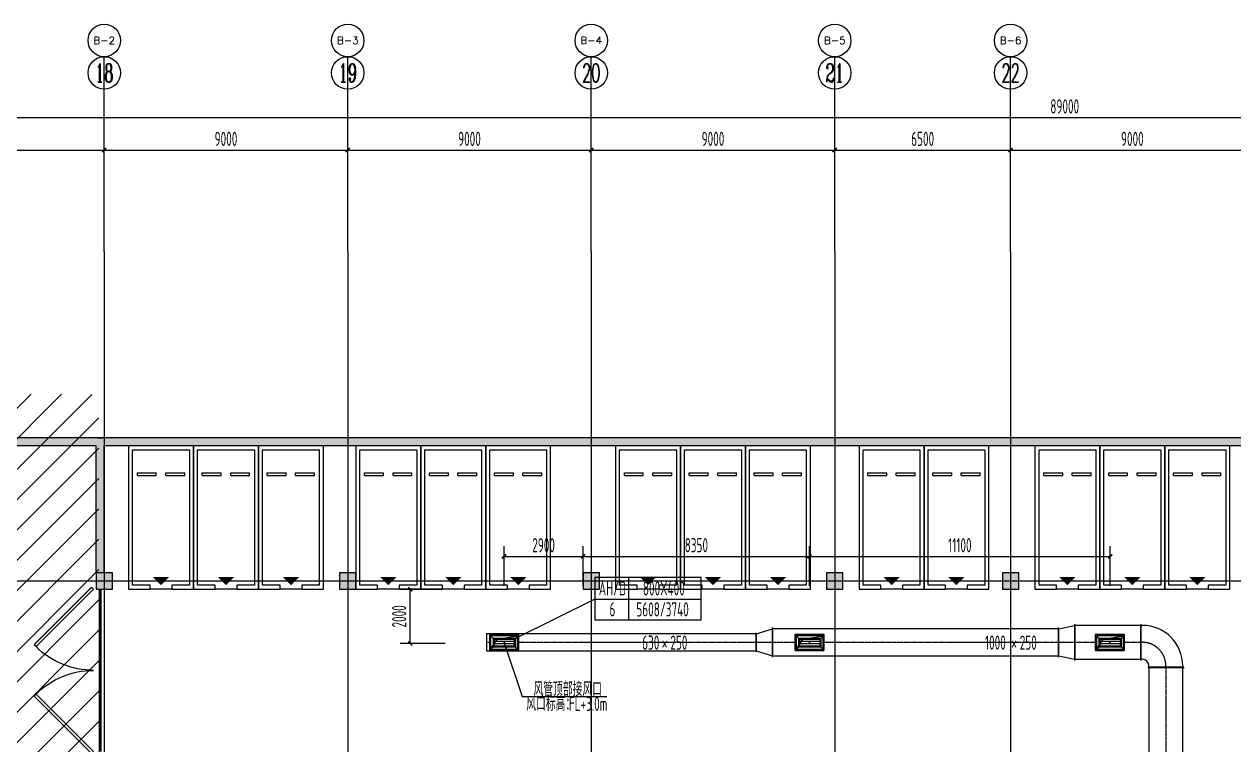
# Model space of a CAD drawing. Extents: x -20827274 to 1300756471, y -549375 to 3431892.
# Drawn here: x 23283 to 67991, y -173860 to -147229 of the extents above; entities that cross this region are included whole.
import ezdxf
from ezdxf.enums import TextEntityAlignment as Align

# ---------------------------------------------------------------- set-up
doc = ezdxf.new("R2010")
doc.units = 0
doc.header["$LTSCALE"] = 10
for name, pattern in [('CENTER2', [1.125, 0.75, -0.125, 0.125, -0.125]), ('DASH', [0.35, 0.25, -0.1]), ('暖附图底图$0$DASH', [0.35, 0.25, -0.1]), ('暖附图底图$0$DOTE', [2.42, 2, -0.2, 0.02, -0.2])]:
    doc.linetypes.add(name, pattern=pattern)
for name, color, linetype in [('1-zs', 3, 'Continuous'), ('1-标注暖通', 4, 'Continuous'), ('AXIS_TEXT', 7, 'Continuous'), ('DUCT-排烟中心线', 5, 'CENTER2'), ('DUCT-排烟标注', 3, 'Continuous'), ('DUCT-排烟法兰', 4, 'Continuous'), ('DUCT-排烟管', 2, 'Continuous'), ('DUCT-排烟管立管', 2, 'Continuous'), ('DUCT-排烟管端线', 4, 'Continuous'), ('DUCT-排风风口', 7, 'Continuous'), ('H-TH_DIM', 3, 'Continuous'), ('Hvac-Hide', 8, 'DASH'), ('PUB_HATCH', 8, 'Continuous'), ('暖附图底图$0$00-停车位', 8, 'Continuous'), ('暖附图底图$0$1-标注暖通', 8, 'Continuous'), ('暖附图底图$0$A-COLUMN', 8, 'Continuous'), ('暖附图底图$0$A-WALL', 8, 'Continuous'), ('暖附图底图$0$AXIS', 8, 'Continuous'), ('暖附图底图$0$AXIS_TEXT', 8, 'Continuous'), ('暖附图底图$0$DOOR_FIRE', 8, 'Continuous'), ('暖附图底图$0$DOTE', 8, 'Continuous'), ('暖附图底图$0$PUB_HATCH', 8, 'Continuous'), ('暖附图底图$0$WINDOW_RF', 8, 'Continuous')]:
    doc.layers.add(name, color=color, linetype=linetype)
doc.layers.add('F-非人防区', color=105, linetype='Continuous', lineweight=15)
doc.styles.add('8B2_02', font='tssdeng.shx', dxfattribs={"width": 0.6, "bigfont": 'TSSDCHN.shx'})
doc.styles.add('8B2_02_T3', font='tssdeng.shx', dxfattribs={"width": 0.6, "bigfont": 'TSSDCHN.shx'})
doc.styles.add('COMPLEX', font='COMPLEX.shx', dxfattribs={"width": 0.65})
doc.styles.add('暖附图底图$0$8B2_02_T3', font='tssdeng.shx', dxfattribs={"width": 0.6, "bigfont": 'TSSDCHN.shx'})
doc.styles.add('暖附图底图$0$_TCH_AXIS', font='COMPLEX', dxfattribs={"bigfont": 'GBCBIG'})
doc.styles.add('暖附图底图$0$COMPLEX', font='COMPLEX.shx', dxfattribs={"width": 0.65})
doc.dimstyles.new('_TCH_ARCH&&150', dxfattribs={"dimtxt": 525, "dimasz": 150, "dimexe": 375, "dimexo": 450, "dimgap": 150, "dimtad": 1, "dimdec": 0, "dimrnd": 50, "dimzin": 0, "dimdsep": 46, "dimtxsty": '8B2_02_T3', "dimblk": 'ARCHTICK', "dimcen": 0.09, "dimclrt": 7, "dimazin": 2, "dimtfac": 1, "dimtdec": 0, "dimtix": 1, "dimtmove": 2, "dimatfit": 3, "dimfxl": 0, "dimtolj": 1, "dimtzin": 0, "dimarcsym": 0})
doc.dimstyles.new('暖附图底图$0$_TCH_ARCH&&150', dxfattribs={"dimtxt": 525, "dimasz": 150, "dimexe": 375, "dimexo": 450, "dimgap": 150, "dimtad": 1, "dimdec": 0, "dimrnd": 50, "dimzin": 0, "dimdsep": 46, "dimtxsty": '暖附图底图$0$8B2_02_T3', "dimblk": '暖附图底图$0$_ArchTick', "dimcen": 0.09, "dimclrt": 7, "dimazin": 2, "dimtfac": 1, "dimtdec": 0, "dimtix": 1, "dimtmove": 2, "dimatfit": 3, "dimfxl": 0, "dimtolj": 1, "dimtzin": 0, "dimarcsym": 0})

# ---------------------------------------------------------------- blocks, each defined once
blk = doc.blocks.new('$风口$00000108')
for p, q in [((-250, 135), (-190, 75)), ((-250, -135), (-250, 135)), ((200, 25), (-190, 25)), ((250, 135), (200, 75)), ((250, 135), (250, -135)), ((-250, -135), (-190, -75)), ((250, -135), (-250, -135)), ((200, -25), (-190, -25)), ((200, -75), (250, -135))]:
    blk.add_line(p, q)
at = {"linetype": 'Continuous'}
blk.add_line((250, 135), (-250, 135), dxfattribs=at)
at = {"lineweight": 40}
for p, q in [((-190, 75), (200, 75)), ((-190, -75), (-190, 75)), ((200, 75), (200, -75)), ((-190, -75), (200, -75))]:
    blk.add_line(p, q, dxfattribs=at)
blk = doc.blocks.new('暖附图底图$0$车位2400x5300')
at = {"layer": '暖附图底图$0$00-停车位', "color": 251}
for p, q in [((-875, -1000), (-175, -1000)), ((-875, -1100), (-875, -1000)), ((-875, -1100), (-175, -1100)), ((-175, -1100), (-175, -1000)), ((175, -1000), (875, -1000)), ((175, -1100), (175, -1000)), ((175, -1100), (875, -1100)), ((875, -1100), (875, -1000)), ((400, -5300), (-400, -5300))]:
    blk.add_line(p, q, dxfattribs=at)
blk.add_lwpolyline([(400, -5150), (400, -5300), (1200, -5300), (1200, 0), (-1200, 0), (-1200, -5300), (-400, -5300), (-400, -5150), (-1050, -5150), (-1050, -150), (1050, -150), (1050, -5150), (400, -5150)], dxfattribs=at)
blk.add_lwpolyline([(0, -5150, 0, 600, 0), (0, -4850, 600, 600, 0)], format="xyseb", dxfattribs=at)
blk = doc.blocks.new('暖附图底图$0$_AXISO')
blk.add_circle((0, 0), 0.5)
at = {"layer": '暖附图底图$0$AXIS_TEXT', "style": '暖附图底图$0$COMPLEX', "width": 1.041667}
blk.add_attdef('A', text='', height=0.56, dxfattribs=at).set_placement((-0.25, -0.28), (0.25, -0.28), align=Align.FIT)
blk = doc.blocks.new('_FZH')
blk.add_lwpolyline([(-0.5, -0.5), (0.5, -0.5), (0.5, 0.5), (-0.5, 0.5)], close=True)
at = {"layer": 'PUB_HATCH'}
blk.add_solid([(-0.5, -0.5), (0.5, -0.5), (-0.5, 0.5), (0.5, 0.5)], dxfattribs=at)
blk = doc.blocks.new('暖附图底图$0$$DorLib2D$00000091')
for p, q in [((-0.5, 0.0417), (-0.1464, 0.3952)), ((-0.1464, 0.3952), (-0.1582, 0.407)), ((0.1464, 0.3952), (0.1582, 0.407)), ((0.5, 0.0417), (0.1464, 0.3952)), ((-0.5, 0.0417), (-0.5118, 0.0535)), ((0.5, 0.0417), (0.5118, 0.0535))]:
    blk.add_line(p, q)
at = {"const_width": 0.00833}
for points in [[(-0.5118, 0.0535), (-0.1582, 0.407)], [(0.5118, 0.0535), (0.1582, 0.407)]]:
    blk.add_lwpolyline(points, dxfattribs=at)
for centre, start, end in [((-0.5, 0.0417), 0, 45), ((0.5, 0.0417), 135, 180)]:
    blk.add_arc(centre, 0.5, start, end)
blk = doc.blocks.new('暖附图底图$0$$DorLib2D$00000213')
at = {"color": 0, "linetype": '暖附图底图$0$DASH', "const_width": 0.02}
blk.add_lwpolyline([(0.5, 0), (-0.5, 0)], dxfattribs=at)
blk = doc.blocks.new('_AXISO')
blk.add_circle((0, 0), 0.5)
at = {"layer": 'AXIS_TEXT', "style": 'COMPLEX', "width": 1.041667}
blk.add_attdef('A', text='', height=0.56, dxfattribs=at).set_placement((-0.25, -0.28), (0.25, -0.28), align=Align.FIT)
blk = doc.blocks.new('暖附图底图$0$_ArchTick')
at = {"color": 0, "linetype": 'ByBlock', "const_width": 0.4}
blk.add_lwpolyline([(-0.5, -0.5), (0.5, 0.5)], dxfattribs=at)
blk = doc.blocks.new('*D3236')
at = {"layer": 'Defpoints', "color": 0, "transparency": 16777216}
for p in [(106241, -150679), (17241, -155629), (106241, -155629)]:
    blk.add_point(p, dxfattribs=at)
at = {"layer": '暖附图底图$0$AXIS', "color": 0, "lineweight": -2, "transparency": 16777216}
for p, q in [((17241, -155179), (17241, -150304)), ((106241, -155179), (106241, -150304)), ((17241, -150679), (106241, -150679))]:
    blk.add_line(p, q, dxfattribs=at)
at = {"layer": '暖附图底图$0$AXIS', "color": 0, "lineweight": -2, "transparency": 16777216, "xscale": 150, "yscale": 150, "zscale": 150, "rotation": 180}
blk.add_blockref('暖附图底图$0$_ArchTick', (17241, -150679), dxfattribs=at)
at = {"layer": '暖附图底图$0$AXIS', "color": 0, "lineweight": -2, "transparency": 16777216, "xscale": 150, "yscale": 150, "zscale": 150}
blk.add_blockref('暖附图底图$0$_ArchTick', (106241, -150679), dxfattribs=at)
at = {"layer": '暖附图底图$0$AXIS', "color": 7, "transparency": 16777216, "insert": (61741, -150267), "char_height": 525, "attachment_point": 5, "style": '暖附图底图$0$8B2_02_T3'}
blk.add_mtext('\\A1;89000', dxfattribs=at)
blk = doc.blocks.new('*D3237')
at = {"layer": 'Defpoints', "color": 0, "transparency": 16777216}
for p in [(26241, -151879), (17241, -155629), (26241, -155629)]:
    blk.add_point(p, dxfattribs=at)
at = {"layer": '暖附图底图$0$AXIS', "color": 0, "lineweight": -2, "transparency": 16777216}
for p, q in [((17241, -155179), (17241, -151504)), ((26241, -155179), (26241, -151504)), ((17241, -151879), (26241, -151879))]:
    blk.add_line(p, q, dxfattribs=at)
at = {"layer": '暖附图底图$0$AXIS', "color": 0, "lineweight": -2, "transparency": 16777216, "xscale": 150, "yscale": 150, "zscale": 150, "rotation": 180}
blk.add_blockref('暖附图底图$0$_ArchTick', (17241, -151879), dxfattribs=at)
at = {"layer": '暖附图底图$0$AXIS', "color": 0, "lineweight": -2, "transparency": 16777216, "xscale": 150, "yscale": 150, "zscale": 150}
blk.add_blockref('暖附图底图$0$_ArchTick', (26241, -151879), dxfattribs=at)
at = {"layer": '暖附图底图$0$AXIS', "color": 7, "transparency": 16777216, "insert": (21741, -151467), "char_height": 525, "attachment_point": 5, "style": '暖附图底图$0$8B2_02_T3'}
blk.add_mtext('\\A1;9000', dxfattribs=at)
blk = doc.blocks.new('*D3238')
at = {"layer": 'Defpoints', "color": 0, "transparency": 16777216}
for p in [(35241, -151879), (26241, -155629), (35241, -155629)]:
    blk.add_point(p, dxfattribs=at)
at = {"layer": '暖附图底图$0$AXIS', "color": 0, "lineweight": -2, "transparency": 16777216}
for p, q in [((26241, -155179), (26241, -151504)), ((35241, -155179), (35241, -151504)), ((26241, -151879), (35241, -151879))]:
    blk.add_line(p, q, dxfattribs=at)
at = {"layer": '暖附图底图$0$AXIS', "color": 0, "lineweight": -2, "transparency": 16777216, "xscale": 150, "yscale": 150, "zscale": 150, "rotation": 180}
blk.add_blockref('暖附图底图$0$_ArchTick', (26241, -151879), dxfattribs=at)
at = {"layer": '暖附图底图$0$AXIS', "color": 0, "lineweight": -2, "transparency": 16777216, "xscale": 150, "yscale": 150, "zscale": 150}
blk.add_blockref('暖附图底图$0$_ArchTick', (35241, -151879), dxfattribs=at)
at = {"layer": '暖附图底图$0$AXIS', "color": 7, "transparency": 16777216, "insert": (30741, -151467), "char_height": 525, "attachment_point": 5, "style": '暖附图底图$0$8B2_02_T3'}
blk.add_mtext('\\A1;9000', dxfattribs=at)
blk = doc.blocks.new('*D3239')
at = {"layer": 'Defpoints', "color": 0, "transparency": 16777216}
for p in [(44241, -151879), (35241, -155629), (44241, -155629)]:
    blk.add_point(p, dxfattribs=at)
at = {"layer": '暖附图底图$0$AXIS', "color": 0, "lineweight": -2, "transparency": 16777216}
for p, q in [((35241, -155179), (35241, -151504)), ((44241, -155179), (44241, -151504)), ((35241, -151879), (44241, -151879))]:
    blk.add_line(p, q, dxfattribs=at)
at = {"layer": '暖附图底图$0$AXIS', "color": 0, "lineweight": -2, "transparency": 16777216, "xscale": 150, "yscale": 150, "zscale": 150, "rotation": 180}
blk.add_blockref('暖附图底图$0$_ArchTick', (35241, -151879), dxfattribs=at)
at = {"layer": '暖附图底图$0$AXIS', "color": 0, "lineweight": -2, "transparency": 16777216, "xscale": 150, "yscale": 150, "zscale": 150}
blk.add_blockref('暖附图底图$0$_ArchTick', (44241, -151879), dxfattribs=at)
at = {"layer": '暖附图底图$0$AXIS', "color": 7, "transparency": 16777216, "insert": (39741, -151467), "char_height": 525, "attachment_point": 5, "style": '暖附图底图$0$8B2_02_T3'}
blk.add_mtext('\\A1;9000', dxfattribs=at)
blk = doc.blocks.new('*D3240')
at = {"layer": 'Defpoints', "color": 0, "transparency": 16777216}
for p in [(53241, -151879), (44241, -155629), (53241, -155629)]:
    blk.add_point(p, dxfattribs=at)
at = {"layer": '暖附图底图$0$AXIS', "color": 0, "lineweight": -2, "transparency": 16777216}
for p, q in [((44241, -155179), (44241, -151504)), ((53241, -155179), (53241, -151504)), ((44241, -151879), (53241, -151879))]:
    blk.add_line(p, q, dxfattribs=at)
at = {"layer": '暖附图底图$0$AXIS', "color": 0, "lineweight": -2, "transparency": 16777216, "xscale": 150, "yscale": 150, "zscale": 150, "rotation": 180}
blk.add_blockref('暖附图底图$0$_ArchTick', (44241, -151879), dxfattribs=at)
at = {"layer": '暖附图底图$0$AXIS', "color": 0, "lineweight": -2, "transparency": 16777216, "xscale": 150, "yscale": 150, "zscale": 150}
blk.add_blockref('暖附图底图$0$_ArchTick', (53241, -151879), dxfattribs=at)
at = {"layer": '暖附图底图$0$AXIS', "color": 7, "transparency": 16777216, "insert": (48741, -151467), "char_height": 525, "attachment_point": 5, "style": '暖附图底图$0$8B2_02_T3'}
blk.add_mtext('\\A1;9000', dxfattribs=at)
blk = doc.blocks.new('*D3241')
at = {"layer": 'Defpoints', "color": 0, "transparency": 16777216}
for p in [(59741, -151879), (53241, -155629), (59741, -155629)]:
    blk.add_point(p, dxfattribs=at)
at = {"layer": '暖附图底图$0$AXIS', "color": 0, "lineweight": -2, "transparency": 16777216}
for p, q in [((53241, -155179), (53241, -151504)), ((59741, -155179), (59741, -151504)), ((53241, -151879), (59741, -151879))]:
    blk.add_line(p, q, dxfattribs=at)
at = {"layer": '暖附图底图$0$AXIS', "color": 0, "lineweight": -2, "transparency": 16777216, "xscale": 150, "yscale": 150, "zscale": 150, "rotation": 180}
blk.add_blockref('暖附图底图$0$_ArchTick', (53241, -151879), dxfattribs=at)
at = {"layer": '暖附图底图$0$AXIS', "color": 0, "lineweight": -2, "transparency": 16777216, "xscale": 150, "yscale": 150, "zscale": 150}
blk.add_blockref('暖附图底图$0$_ArchTick', (59741, -151879), dxfattribs=at)
at = {"layer": '暖附图底图$0$AXIS', "color": 7, "transparency": 16777216, "insert": (56491, -151467), "char_height": 525, "attachment_point": 5, "style": '暖附图底图$0$8B2_02_T3'}
blk.add_mtext('\\A1;6500', dxfattribs=at)
blk = doc.blocks.new('*D3242')
at = {"layer": 'Defpoints', "color": 0, "transparency": 16777216}
for p in [(68741, -151879), (59741, -155629), (68741, -155629)]:
    blk.add_point(p, dxfattribs=at)
at = {"layer": '暖附图底图$0$AXIS', "color": 0, "lineweight": -2, "transparency": 16777216}
for p, q in [((59741, -155179), (59741, -151504)), ((68741, -155179), (68741, -151504)), ((59741, -151879), (68741, -151879))]:
    blk.add_line(p, q, dxfattribs=at)
at = {"layer": '暖附图底图$0$AXIS', "color": 0, "lineweight": -2, "transparency": 16777216, "xscale": 150, "yscale": 150, "zscale": 150, "rotation": 180}
blk.add_blockref('暖附图底图$0$_ArchTick', (59741, -151879), dxfattribs=at)
at = {"layer": '暖附图底图$0$AXIS', "color": 0, "lineweight": -2, "transparency": 16777216, "xscale": 150, "yscale": 150, "zscale": 150}
blk.add_blockref('暖附图底图$0$_ArchTick', (68741, -151879), dxfattribs=at)
at = {"layer": '暖附图底图$0$AXIS', "color": 7, "transparency": 16777216, "insert": (64241, -151467), "char_height": 525, "attachment_point": 5, "style": '暖附图底图$0$8B2_02_T3'}
blk.add_mtext('\\A1;9000', dxfattribs=at)
blk = doc.blocks.new('*D3267')
at = {"layer": 'Defpoints', "color": 0, "transparency": 16777216}
for p in [(106241, -150679), (-95159, -155629), (106241, -155629)]:
    blk.add_point(p, dxfattribs=at)
at = {"layer": '暖附图底图$0$AXIS', "color": 0, "lineweight": -2, "transparency": 16777216}
for p, q in [((-95159, -155179), (-95159, -150304)), ((106241, -155179), (106241, -150304)), ((-95159, -150679), (106241, -150679))]:
    blk.add_line(p, q, dxfattribs=at)
at = {"layer": '暖附图底图$0$AXIS', "color": 0, "lineweight": -2, "transparency": 16777216, "xscale": 150, "yscale": 150, "zscale": 150, "rotation": 180}
blk.add_blockref('暖附图底图$0$_ArchTick', (-95159, -150679), dxfattribs=at)
at = {"layer": '暖附图底图$0$AXIS', "color": 0, "lineweight": -2, "transparency": 16777216, "xscale": 150, "yscale": 150, "zscale": 150}
blk.add_blockref('暖附图底图$0$_ArchTick', (106241, -150679), dxfattribs=at)
at = {"layer": '暖附图底图$0$AXIS', "color": 7, "transparency": 16777216, "insert": (5541, -150267), "char_height": 525, "attachment_point": 5, "style": '暖附图底图$0$8B2_02_T3'}
blk.add_mtext('\\A1;201400', dxfattribs=at)
blk = doc.blocks.new('*D3284')
at = {"layer": 'Defpoints', "color": 0, "transparency": 16777216}
for p in [(26241, -151879), (17241, -155629), (26241, -155629)]:
    blk.add_point(p, dxfattribs=at)
at = {"layer": '暖附图底图$0$AXIS', "color": 0, "lineweight": -2, "transparency": 16777216}
for p, q in [((17241, -155179), (17241, -151504)), ((26241, -155179), (26241, -151504)), ((17241, -151879), (26241, -151879))]:
    blk.add_line(p, q, dxfattribs=at)
at = {"layer": '暖附图底图$0$AXIS', "color": 0, "lineweight": -2, "transparency": 16777216, "xscale": 150, "yscale": 150, "zscale": 150, "rotation": 180}
blk.add_blockref('暖附图底图$0$_ArchTick', (17241, -151879), dxfattribs=at)
at = {"layer": '暖附图底图$0$AXIS', "color": 0, "lineweight": -2, "transparency": 16777216, "xscale": 150, "yscale": 150, "zscale": 150}
blk.add_blockref('暖附图底图$0$_ArchTick', (26241, -151879), dxfattribs=at)
at = {"layer": '暖附图底图$0$AXIS', "color": 7, "transparency": 16777216, "insert": (21741, -151467), "char_height": 525, "attachment_point": 5, "style": '暖附图底图$0$8B2_02_T3'}
blk.add_mtext('\\A1;9000', dxfattribs=at)
blk = doc.blocks.new('*D3285')
at = {"layer": 'Defpoints', "color": 0, "transparency": 16777216}
for p in [(35241, -151879), (26241, -155629), (35241, -155629)]:
    blk.add_point(p, dxfattribs=at)
at = {"layer": '暖附图底图$0$AXIS', "color": 0, "lineweight": -2, "transparency": 16777216}
for p, q in [((26241, -155179), (26241, -151504)), ((35241, -155179), (35241, -151504)), ((26241, -151879), (35241, -151879))]:
    blk.add_line(p, q, dxfattribs=at)
at = {"layer": '暖附图底图$0$AXIS', "color": 0, "lineweight": -2, "transparency": 16777216, "xscale": 150, "yscale": 150, "zscale": 150, "rotation": 180}
blk.add_blockref('暖附图底图$0$_ArchTick', (26241, -151879), dxfattribs=at)
at = {"layer": '暖附图底图$0$AXIS', "color": 0, "lineweight": -2, "transparency": 16777216, "xscale": 150, "yscale": 150, "zscale": 150}
blk.add_blockref('暖附图底图$0$_ArchTick', (35241, -151879), dxfattribs=at)
at = {"layer": '暖附图底图$0$AXIS', "color": 7, "transparency": 16777216, "insert": (30741, -151467), "char_height": 525, "attachment_point": 5, "style": '暖附图底图$0$8B2_02_T3'}
blk.add_mtext('\\A1;9000', dxfattribs=at)
blk = doc.blocks.new('*D3286')
at = {"layer": 'Defpoints', "color": 0, "transparency": 16777216}
for p in [(44241, -151879), (35241, -155629), (44241, -155629)]:
    blk.add_point(p, dxfattribs=at)
at = {"layer": '暖附图底图$0$AXIS', "color": 0, "lineweight": -2, "transparency": 16777216}
for p, q in [((35241, -155179), (35241, -151504)), ((44241, -155179), (44241, -151504)), ((35241, -151879), (44241, -151879))]:
    blk.add_line(p, q, dxfattribs=at)
at = {"layer": '暖附图底图$0$AXIS', "color": 0, "lineweight": -2, "transparency": 16777216, "xscale": 150, "yscale": 150, "zscale": 150, "rotation": 180}
blk.add_blockref('暖附图底图$0$_ArchTick', (35241, -151879), dxfattribs=at)
at = {"layer": '暖附图底图$0$AXIS', "color": 0, "lineweight": -2, "transparency": 16777216, "xscale": 150, "yscale": 150, "zscale": 150}
blk.add_blockref('暖附图底图$0$_ArchTick', (44241, -151879), dxfattribs=at)
at = {"layer": '暖附图底图$0$AXIS', "color": 7, "transparency": 16777216, "insert": (39741, -151467), "char_height": 525, "attachment_point": 5, "style": '暖附图底图$0$8B2_02_T3'}
blk.add_mtext('\\A1;9000', dxfattribs=at)
blk = doc.blocks.new('*D3287')
at = {"layer": 'Defpoints', "color": 0, "transparency": 16777216}
for p in [(53241, -151879), (44241, -155629), (53241, -155629)]:
    blk.add_point(p, dxfattribs=at)
at = {"layer": '暖附图底图$0$AXIS', "color": 0, "lineweight": -2, "transparency": 16777216}
for p, q in [((44241, -155179), (44241, -151504)), ((53241, -155179), (53241, -151504)), ((44241, -151879), (53241, -151879))]:
    blk.add_line(p, q, dxfattribs=at)
at = {"layer": '暖附图底图$0$AXIS', "color": 0, "lineweight": -2, "transparency": 16777216, "xscale": 150, "yscale": 150, "zscale": 150, "rotation": 180}
blk.add_blockref('暖附图底图$0$_ArchTick', (44241, -151879), dxfattribs=at)
at = {"layer": '暖附图底图$0$AXIS', "color": 0, "lineweight": -2, "transparency": 16777216, "xscale": 150, "yscale": 150, "zscale": 150}
blk.add_blockref('暖附图底图$0$_ArchTick', (53241, -151879), dxfattribs=at)
at = {"layer": '暖附图底图$0$AXIS', "color": 7, "transparency": 16777216, "insert": (48741, -151467), "char_height": 525, "attachment_point": 5, "style": '暖附图底图$0$8B2_02_T3'}
blk.add_mtext('\\A1;9000', dxfattribs=at)
blk = doc.blocks.new('*D3288')
at = {"layer": 'Defpoints', "color": 0, "transparency": 16777216}
for p in [(59741, -151879), (53241, -155629), (59741, -155629)]:
    blk.add_point(p, dxfattribs=at)
at = {"layer": '暖附图底图$0$AXIS', "color": 0, "lineweight": -2, "transparency": 16777216}
for p, q in [((53241, -155179), (53241, -151504)), ((59741, -155179), (59741, -151504)), ((53241, -151879), (59741, -151879))]:
    blk.add_line(p, q, dxfattribs=at)
at = {"layer": '暖附图底图$0$AXIS', "color": 0, "lineweight": -2, "transparency": 16777216, "xscale": 150, "yscale": 150, "zscale": 150, "rotation": 180}
blk.add_blockref('暖附图底图$0$_ArchTick', (53241, -151879), dxfattribs=at)
at = {"layer": '暖附图底图$0$AXIS', "color": 0, "lineweight": -2, "transparency": 16777216, "xscale": 150, "yscale": 150, "zscale": 150}
blk.add_blockref('暖附图底图$0$_ArchTick', (59741, -151879), dxfattribs=at)
at = {"layer": '暖附图底图$0$AXIS', "color": 7, "transparency": 16777216, "insert": (56491, -151467), "char_height": 525, "attachment_point": 5, "style": '暖附图底图$0$8B2_02_T3'}
blk.add_mtext('\\A1;6500', dxfattribs=at)
blk = doc.blocks.new('*D3289')
at = {"layer": 'Defpoints', "color": 0, "transparency": 16777216}
for p in [(68741, -151879), (59741, -155629), (68741, -155629)]:
    blk.add_point(p, dxfattribs=at)
at = {"layer": '暖附图底图$0$AXIS', "color": 0, "lineweight": -2, "transparency": 16777216}
for p, q in [((59741, -155179), (59741, -151504)), ((68741, -155179), (68741, -151504)), ((59741, -151879), (68741, -151879))]:
    blk.add_line(p, q, dxfattribs=at)
at = {"layer": '暖附图底图$0$AXIS', "color": 0, "lineweight": -2, "transparency": 16777216, "xscale": 150, "yscale": 150, "zscale": 150, "rotation": 180}
blk.add_blockref('暖附图底图$0$_ArchTick', (59741, -151879), dxfattribs=at)
at = {"layer": '暖附图底图$0$AXIS', "color": 0, "lineweight": -2, "transparency": 16777216, "xscale": 150, "yscale": 150, "zscale": 150}
blk.add_blockref('暖附图底图$0$_ArchTick', (68741, -151879), dxfattribs=at)
at = {"layer": '暖附图底图$0$AXIS', "color": 7, "transparency": 16777216, "insert": (64241, -151467), "char_height": 525, "attachment_point": 5, "style": '暖附图底图$0$8B2_02_T3'}
blk.add_mtext('\\A1;9000', dxfattribs=at)
blk = doc.blocks.new('_ArchTick')
at = {"color": 0, "linetype": 'ByBlock', "const_width": 0.4}
blk.add_lwpolyline([(-0.5, -0.5), (0.5, 0.5)], dxfattribs=at)
blk = doc.blocks.new('*D1136')
at = {"layer": 'Defpoints', "color": 0, "transparency": 16777216}
for p in [(37555, -168110), (39293, -168110), (39293, -170117)]:
    blk.add_point(p, dxfattribs=at)
at = {"layer": 'H-TH_DIM', "color": 0, "lineweight": -2, "transparency": 16777216}
for p, q in [((38843, -168110), (37180, -168110)), ((37555, -170117), (37555, -168110)), ((38843, -170117), (37180, -170117))]:
    blk.add_line(p, q, dxfattribs=at)
at = {"layer": 'H-TH_DIM', "color": 0, "lineweight": -2, "transparency": 16777216, "xscale": 150, "yscale": 150, "zscale": 150}
for p, rotation in [((37555, -168110), 90), ((37555, -170117), 270)]:
    blk.add_blockref('_ArchTick', p, dxfattribs=dict(at, rotation=rotation))
at = {"layer": 'H-TH_DIM', "color": 7, "transparency": 16777216, "insert": (37142, -169114), "char_height": 525, "attachment_point": 5, "rotation": 90, "style": '8B2_02_T3'}
blk.add_mtext('\\A1;2000', dxfattribs=at)
blk = doc.blocks.new('*D1137')
at = {"layer": 'Defpoints', "color": 0, "transparency": 16777216}
for p in [(43941, -166897), (41020, -168441), (43941, -168441)]:
    blk.add_point(p, dxfattribs=at)
at = {"layer": 'H-TH_DIM', "color": 0, "lineweight": -2, "transparency": 16777216}
for p, q in [((41020, -167991), (41020, -166522)), ((43941, -167991), (43941, -166522)), ((41020, -166897), (43941, -166897))]:
    blk.add_line(p, q, dxfattribs=at)
at = {"layer": 'H-TH_DIM', "color": 0, "lineweight": -2, "transparency": 16777216, "xscale": 150, "yscale": 150, "zscale": 150, "rotation": 180}
blk.add_blockref('_ArchTick', (41020, -166897), dxfattribs=at)
at = {"layer": 'H-TH_DIM', "color": 0, "lineweight": -2, "transparency": 16777216, "xscale": 150, "yscale": 150, "zscale": 150}
blk.add_blockref('_ArchTick', (43941, -166897), dxfattribs=at)
at = {"layer": 'H-TH_DIM', "color": 7, "transparency": 16777216, "insert": (42481, -166484), "char_height": 525, "attachment_point": 5, "style": '8B2_02_T3'}
blk.add_mtext('\\A1;2900', dxfattribs=at)
blk = doc.blocks.new('*D1138')
at = {"layer": 'Defpoints', "color": 0, "transparency": 16777216}
for p in [(52312, -166897), (43941, -168441), (52312, -168441)]:
    blk.add_point(p, dxfattribs=at)
at = {"layer": 'H-TH_DIM', "color": 0, "lineweight": -2, "transparency": 16777216}
for p, q in [((43941, -167991), (43941, -166522)), ((52312, -167991), (52312, -166522)), ((43941, -166897), (52312, -166897))]:
    blk.add_line(p, q, dxfattribs=at)
at = {"layer": 'H-TH_DIM', "color": 0, "lineweight": -2, "transparency": 16777216, "xscale": 150, "yscale": 150, "zscale": 150, "rotation": 180}
blk.add_blockref('_ArchTick', (43941, -166897), dxfattribs=at)
at = {"layer": 'H-TH_DIM', "color": 0, "lineweight": -2, "transparency": 16777216, "xscale": 150, "yscale": 150, "zscale": 150}
blk.add_blockref('_ArchTick', (52312, -166897), dxfattribs=at)
at = {"layer": 'H-TH_DIM', "color": 7, "transparency": 16777216, "insert": (48126, -166484), "char_height": 525, "attachment_point": 5, "style": '8B2_02_T3'}
blk.add_mtext('\\A1;8350', dxfattribs=at)
blk = doc.blocks.new('*D1139')
at = {"layer": 'Defpoints', "color": 0, "transparency": 16777216}
for p in [(63422, -166897), (52312, -168441), (63422, -168441)]:
    blk.add_point(p, dxfattribs=at)
at = {"layer": 'H-TH_DIM', "color": 0, "lineweight": -2, "transparency": 16777216}
for p, q in [((52312, -167991), (52312, -166522)), ((63422, -167991), (63422, -166522)), ((52312, -166897), (63422, -166897))]:
    blk.add_line(p, q, dxfattribs=at)
at = {"layer": 'H-TH_DIM', "color": 0, "lineweight": -2, "transparency": 16777216, "xscale": 150, "yscale": 150, "zscale": 150, "rotation": 180}
blk.add_blockref('_ArchTick', (52312, -166897), dxfattribs=at)
at = {"layer": 'H-TH_DIM', "color": 0, "lineweight": -2, "transparency": 16777216, "xscale": 150, "yscale": 150, "zscale": 150}
blk.add_blockref('_ArchTick', (63422, -166897), dxfattribs=at)
at = {"layer": 'H-TH_DIM', "color": 7, "transparency": 16777216, "insert": (57867, -166484), "char_height": 525, "attachment_point": 5, "style": '8B2_02_T3'}
blk.add_mtext('\\A1;11100', dxfattribs=at)
blk = doc.blocks.new('暖附图底图$0$AFSFCS')
at = {"layer": '暖附图底图$0$PUB_HATCH'}
for points in [[(26091.4, -162710.4), (26091.4, -162510.4), (-31608.6, -162510.4), (-31608.6, -162810.4), (25941.4, -162810.4)], [(25941.4, -167510.4), (26241.4, -167510.4), (26241.4, -162810.4), (26091.4, -162710.4), (25941.4, -162810.4)], [(102266.4, -162810.4), (102266.4, -162510.4), (26091.4, -162510.4), (26091.4, -162710.4), (26241.4, -162810.4)]]:
    blk.add_hatch(color=256, dxfattribs=at).paths.add_polyline_path(points)
at = {"layer": '暖附图底图$0$A-WALL'}
for p, q in [((26091.4, -162510.4), (-31608.6, -162510.4)), ((25991.4, -162510.4), (25991.4, -162510.4)), ((25991.4, -162510.4), (26191.4, -162510.4)), ((102266.4, -162510.4), (26091.4, -162510.4)), ((26191.4, -162510.4), (26191.4, -162510.4)), ((25941.4, -162810.4), (-31608.6, -162810.4)), ((25941.4, -167510.4), (25941.4, -162810.4)), ((26241.4, -167510.4), (26241.4, -162810.4)), ((102266.4, -162810.4), (26241.4, -162810.4)), ((25941.4, -168110.4), (26241.4, -168110.4))]:
    blk.add_line(p, q, dxfattribs=at)
at = {"layer": '暖附图底图$0$AXIS'}
for p, q in [((26241.4, -155629.3), (26241.4, -148429.3)), ((35241.4, -155629.3), (35241.4, -148429.3)), ((44241.4, -155629.3), (44241.4, -148429.3)), ((53241.4, -155629.3), (53241.4, -148429.3)), ((59741.4, -155629.3), (59741.4, -148429.3)), ((26241.4, -155629.3), (26241.4, -149629.3)), ((35241.4, -155629.3), (35241.4, -149629.3)), ((44241.4, -155629.3), (44241.4, -149629.3)), ((53241.4, -155629.3), (53241.4, -149629.3)), ((59741.4, -155629.3), (59741.4, -149629.3))]:
    blk.add_line(p, q, dxfattribs=at)
at = {"layer": '暖附图底图$0$DOTE', "color": 16, "linetype": '暖附图底图$0$DOTE', "ltscale": 1.5}
for p, q in [((26241.4, -155629.3), (26241.4, -385768.2)), ((35241.4, -155629.3), (35241.4, -385768.2)), ((44241.4, -155629.3), (44241.4, -385768.2)), ((53241.4, -155629.3), (53241.4, -385768.2)), ((59741.4, -155629.3), (59741.4, -385768.2))]:
    blk.add_line(p, q, dxfattribs=at)
at = {"layer": '暖附图底图$0$DOTE', "color": 127, "linetype": '暖附图底图$0$DOTE', "ltscale": 1.5}
blk.add_line((145070.3, -167810.4), (-113567.3, -167810.4), dxfattribs=at)
at = {"layer": '暖附图底图$0$00-停车位'}
for p in [(28341.4, -162810.4), (30741.4, -162810.4), (33141.4, -162810.4), (36741.4, -162810.4), (39141.4, -162810.4), (41541.4, -162810.4), (46341.4, -162810.4), (48741.4, -162810.4), (51141.4, -162810.4), (55341.4, -162810.4), (57741.4, -162810.4), (61841.4, -162810.4), (64241.4, -162810.4), (66641.4, -162810.4)]:
    blk.add_blockref('暖附图底图$0$车位2400x5300', p, dxfattribs=at)
at = {"layer": '暖附图底图$0$A-COLUMN', "xscale": 600, "yscale": 600, "zscale": 600, "rotation": 90}
for p in [(26241.4, -167810.4), (35241.4, -167810.4), (44241.4, -167810.4), (53241.4, -167810.4), (59741.4, -167810.4)]:
    blk.add_blockref('_FZH', p, dxfattribs=at)
at = {"layer": '暖附图底图$0$AXIS'}
ref = blk.add_blockref('暖附图底图$0$_AXISO', (26241.4, -147829.3), dxfattribs=dict(at, xscale=1200, yscale=1200, zscale=1200))
ref.add_attrib('A', 'B-2', dxfattribs={"layer": '暖附图底图$0$AXIS_TEXT', "height": 269.48, "style": '暖附图底图$0$_TCH_AXIS'}).set_placement((25843.6, -147964), (26639.2, -147964), align=Align.FIT)
ref = blk.add_blockref('暖附图底图$0$_AXISO', (35241.4, -147829.3), dxfattribs=dict(at, xscale=1200, yscale=1200, zscale=1200))
ref.add_attrib('A', 'B-3', dxfattribs={"layer": '暖附图底图$0$AXIS_TEXT', "height": 269.48, "style": '暖附图底图$0$_TCH_AXIS'}).set_placement((34843.6, -147964), (35639.2, -147964), align=Align.FIT)
ref = blk.add_blockref('暖附图底图$0$_AXISO', (44241.4, -147829.3), dxfattribs=dict(at, xscale=1200, yscale=1200, zscale=1200))
ref.add_attrib('A', 'B-4', dxfattribs={"layer": '暖附图底图$0$AXIS_TEXT', "height": 261.89, "style": '暖附图底图$0$_TCH_AXIS'}).set_placement((43842.3, -147960.2), (44640.5, -147960.2), align=Align.FIT)
ref = blk.add_blockref('暖附图底图$0$_AXISO', (53241.4, -147829.3), dxfattribs=dict(at, xscale=1200, yscale=1200, zscale=1200))
ref.add_attrib('A', 'B-5', dxfattribs={"layer": '暖附图底图$0$AXIS_TEXT', "height": 269.48, "style": '暖附图底图$0$_TCH_AXIS'}).set_placement((52843.6, -147964), (53639.2, -147964), align=Align.FIT)
ref = blk.add_blockref('暖附图底图$0$_AXISO', (59741.4, -147829.3), dxfattribs=dict(at, xscale=1200, yscale=1200, zscale=1200))
ref.add_attrib('A', 'B-6', dxfattribs={"layer": '暖附图底图$0$AXIS_TEXT', "height": 269.48, "style": '暖附图底图$0$_TCH_AXIS'}).set_placement((59343.6, -147964), (60139.2, -147964), align=Align.FIT)
ref = blk.add_blockref('_AXISO', (26241.4, -149029.3), dxfattribs=dict(at, xscale=1200, yscale=1200, zscale=1200))
ref.add_attrib('A', '18', dxfattribs={"layer": '暖附图底图$0$AXIS_TEXT', "height": 678.82, "style": '暖附图底图$0$_TCH_AXIS', "width": 0.724138}).set_placement((25902, -149368.7), (26580.8, -149368.7), align=Align.FIT)
ref = blk.add_blockref('_AXISO', (35241.4, -149029.3), dxfattribs=dict(at, xscale=1200, yscale=1200, zscale=1200))
ref.add_attrib('A', '19', dxfattribs={"layer": '暖附图底图$0$AXIS_TEXT', "height": 678.82, "style": '暖附图底图$0$_TCH_AXIS', "width": 0.724138}).set_placement((34902, -149368.7), (35580.8, -149368.7), align=Align.FIT)
ref = blk.add_blockref('_AXISO', (44241.4, -149029.3), dxfattribs=dict(at, xscale=1200, yscale=1200, zscale=1200))
ref.add_attrib('A', '20', dxfattribs={"layer": '暖附图底图$0$AXIS_TEXT', "height": 678.82, "style": '暖附图底图$0$_TCH_AXIS', "width": 0.617647}).set_placement((43902, -149368.7), (44580.8, -149368.7), align=Align.FIT)
ref = blk.add_blockref('_AXISO', (53241.4, -149029.3), dxfattribs=dict(at, xscale=1200, yscale=1200, zscale=1200))
ref.add_attrib('A', '21', dxfattribs={"layer": '暖附图底图$0$AXIS_TEXT', "height": 678.82, "style": '暖附图底图$0$_TCH_AXIS', "width": 0.724138}).set_placement((52902, -149368.7), (53580.8, -149368.7), align=Align.FIT)
ref = blk.add_blockref('_AXISO', (59741.4, -149029.3), dxfattribs=dict(at, xscale=1200, yscale=1200, zscale=1200))
ref.add_attrib('A', '22', dxfattribs={"layer": '暖附图底图$0$AXIS_TEXT', "height": 678.82, "style": '暖附图底图$0$_TCH_AXIS', "width": 0.617647}).set_placement((59402, -149368.7), (60080.8, -149368.7), align=Align.FIT)
at = {"layer": '暖附图底图$0$DOOR_FIRE', "xscale": 6000, "yscale": -6000, "zscale": 300, "rotation": 270}
blk.add_blockref('暖附图底图$0$$DorLib2D$00000213', (26091.4, -171110.4), dxfattribs=at)
at = {"layer": '暖附图底图$0$WINDOW_RF', "xscale": -6000, "yscale": 6000, "zscale": 300, "rotation": 89.99999999998862}
blk.add_blockref('暖附图底图$0$$DorLib2D$00000091', (26091.4, -171110.4), dxfattribs=at)
at = {"layer": '暖附图底图$0$AXIS'}
for p1, p2, distance, picture, middle in [((-95158.6, -155629.3), (106241.4, -155629.3), 4950, '*D3267', (5541.4, -150266.8)), ((17241.4, -155629.3), (106241.4, -155629.3), 4950, '*D3236', (61741.4, -150266.8)), ((17241.4, -155629.3), (26241.4, -155629.3), 3750, '*D3237', (21741.4, -151466.8)), ((17241.4, -155629.3), (26241.4, -155629.3), 3750, '*D3284', (21741.4, -151466.8)), ((26241.4, -155629.3), (35241.4, -155629.3), 3750, '*D3238', (30741.4, -151466.8)), ((26241.4, -155629.3), (35241.4, -155629.3), 3750, '*D3285', (30741.4, -151466.8)), ((35241.4, -155629.3), (44241.4, -155629.3), 3750, '*D3239', (39741.4, -151466.8)), ((35241.4, -155629.3), (44241.4, -155629.3), 3750, '*D3286', (39741.4, -151466.8)), ((44241.4, -155629.3), (53241.4, -155629.3), 3750, '*D3240', (48741.4, -151466.8)), ((44241.4, -155629.3), (53241.4, -155629.3), 3750, '*D3287', (48741.4, -151466.8)), ((53241.4, -155629.3), (59741.4, -155629.3), 3750, '*D3241', (56491.4, -151466.8)), ((53241.4, -155629.3), (59741.4, -155629.3), 3750, '*D3288', (56491.4, -151466.8)), ((59741.4, -155629.3), (68741.4, -155629.3), 3750, '*D3242', (64241.4, -151466.8)), ((59741.4, -155629.3), (68741.4, -155629.3), 3750, '*D3289', (64241.4, -151466.8))]:
    dim = blk.add_aligned_dim(p1=p1, p2=p2, distance=distance, dimstyle='暖附图底图$0$_TCH_ARCH&&150', dxfattribs=at)
    dim.commit()
    dim.dimension.update_dxf_attribs({"geometry": picture, "text_midpoint": middle})
blk = doc.blocks.new('暖附图底图')
at = {"layer": '暖附图底图$0$1-标注暖通', "linetype": '暖附图底图$0$DASH'}
blk.add_blockref('暖附图底图$0$AFSFCS', (500000, 0), dxfattribs=at)

msp = doc.modelspace()

# ---------------------------------------------------------------- hatches: boundary and pattern name
at = {"layer": 'F-非人防区'}
h = msp.add_hatch(dxfattribs=at)
h.set_pattern_fill('ANSI31', color=8, scale=500)
h.set_pattern_definition([(45, (-67108.6, 126739.6), (-561.266, 561.266), [])])
edge = h.paths.add_edge_path()
edge.add_line((26041.4, -160910.4), (26041.4, -174910.4))
edge.add_line((26041.4, -174910.4), (44466.4, -174910.4))
edge.add_line((44466.4, -174910.4), (44466.4, -230535.4))
edge.add_line((44466.4, -230535.4), (29591.4, -230535.4))
edge.add_line((29591.4, -230535.4), (29591.4, -228585.4))
edge.add_line((29591.4, -228585.4), (32466.4, -228585.4))
edge.add_line((32466.4, -228585.4), (32466.4, -223185.4))
edge.add_line((32466.4, -223185.4), (6116.4, -223185.4))
edge.add_line((6116.4, -223185.4), (6116.4, -236210.4))
edge.add_line((6116.4, -236210.4), (5916.4, -236210.4))
edge.add_line((5916.4, -236210.4), (5921.1, -289912.2))
edge.add_line((5921.1, -289912.2), (35191.4, -289912.2))
edge.add_line((35191.4, -289912.2), (35191.4, -296310.4))
edge.add_line((35191.4, -296310.4), (35041.4, -296310.4))
edge.add_line((35041.4, -296310.4), (35041.4, -296910.4))
edge.add_line((35041.4, -296910.4), (35641.4, -296910.4))
edge.add_line((35641.4, -296910.4), (44736.4, -305099.6))
edge.add_line((44736.4, -305099.6), (22456.5, -329844))
edge.add_line((22456.5, -329844), (22456.5, -340006.4))
edge.add_line((22456.5, -340006.4), (-13248.1, -379660.4))
edge.add_line((-13248.1, -379660.4), (-90108.6, -379660.4))
edge.add_line((-90108.6, -379660.4), (-90108.6, -373660.4))
edge.add_line((-90108.6, -373660.4), (-91358.6, -373660.4))
edge.add_arc((-91358.6, -361660.4), 12000, 180, 270, ccw=False)
edge.add_line((-103358.6, -361660.4), (-103358.6, -333450.4))
edge.add_line((-103358.6, -333450.4), (-95358.6, -333436.6))
edge.add_line((-95358.6, -333436.6), (-95358.6, -160610.4))
edge.add_line((-95358.6, -160610.4), (-86333.4, -160610.4))
edge.add_line((-86333.4, -160610.4), (-86333.6, -149790))
edge.add_line((-86333.6, -149790), (-73433.4, -149790))
edge.add_line((-73433.4, -149790), (-73433.4, -160610.4))
edge.add_line((-73433.4, -160610.4), (26041.4, -160910.4))

# ---------------------------------------------------------------- linework, layer by layer
at = {"layer": '1-标注暖通'}
for p, q in [((44368.5, -168472.6), (41420.5, -169945.2, 2600)), ((41030.5, -170130.4, 2600.1), (41693.1, -172070.2, 2100.1)), ((41693.1, -172070.2, 2100.1), (44815.8, -172070.2, 2100.1))]:
    msp.add_line(p, q, dxfattribs=at)
msp.add_lwpolyline([(44368.5, -169240.9), (48304.4, -169240.9), (48304.4, -167682.1), (44368.5, -167682.1)], close=True, dxfattribs=at)
for points in [[(45620.9, -167682.1), (45620.9, -169240.9)], [(44368.5, -168472.6), (48304.4, -168472.6)]]:
    msp.add_lwpolyline(points, dxfattribs=at)
at = {"layer": 'DUCT-排烟中心线'}
for p, q in [((40369.5, -170072.3), (40490.5, -170072.3)), ((41550.5, -170072.3), (50340.8, -170072.3)), ((50341, -170072.3), (50941, -170072.3)), ((50941.2, -170072.3), (51781.6, -170072.3)), ((52841.6, -170072.3), (61513.3, -170072.3)), ((61513.5, -170072.3), (62113.5, -170072.3)), ((62113.7, -170072.3), (62881.9, -170072.3)), ((63941.9, -170072.3), (64555.9, -170072.3)), ((64556.1, -170072.3), (64606.1, -170072.3)), ((65481.1, -170947.3), (65481.1, -170997.3)), ((65481.1, -170997.3), (65481.1, -177868.7))]:
    msp.add_line(p, q, dxfattribs=at)
msp.add_arc((64606.1, -170947.3), 875, 0, 90, dxfattribs=at)
at = {"layer": 'DUCT-排烟法兰'}
for p, q in [((62113.6, -170742.3), (62113.6, -169402.3)), ((64556, -169402.3), (64556, -170742.3)), ((50340.9, -170424.8), (50340.9, -169719.8)), ((50941.1, -170617.3), (50941.1, -169527.3)), ((61513.4, -170617.3), (61513.4, -169527.3)), ((64811.1, -170997.4), (66151.1, -170997.4))]:
    msp.add_line(p, q, dxfattribs=at)
at = {"layer": 'DUCT-排烟法兰', "color": 18, "true_color": 0x000000}
for p in [(41020.5, -170084.1, -0.1), (41020.5, -170084.1, 0.1), (50340.8, -170072.3, 500), (50341, -170072.3, 500), (50941, -170072.3, 500), (50941.2, -170072.3, 500), (52311.6, -170084.1, -0.1), (52311.6, -170084.1, 0.1), (61513.3, -170072.3, 500), (61513.5, -170072.3, 500), (62113.5, -170072.3, 500), (62113.7, -170072.3, 500), (63411.9, -170084.1, -0.1), (63411.9, -170084.1, 0.1), (64555.9, -170072.3, 500), (64556.1, -170072.3, 500), (65481.1, -170997.3, 500), (65481.1, -170997.5, 500)]:
    msp.add_point(p, dxfattribs=at)
at = {"layer": 'DUCT-排烟管'}
for p, q in [((50340.8, -169757.3), (40369.5, -169757.3)), ((40369.5, -169757.3), (40369.5, -170387.3)), ((50340.8, -170387.3), (50340.8, -169757.3)), ((50341, -169757.3), (50941, -169572.3)), ((61513.3, -169572.3), (50941.2, -169572.3)), ((50941.2, -169572.3), (50941.2, -170572.3)), ((61513.3, -170572.3), (61513.3, -169572.3)), ((61513.5, -169572.3), (62113.5, -169447.3)), ((64555.9, -169447.3), (62113.7, -169447.3)), ((62113.7, -169447.3), (62113.7, -170697.3)), ((64555.9, -170697.3), (64555.9, -169447.3)), ((64556.1, -169447.3), (64606.1, -169447.3)), ((40369.5, -170387.3), (50340.8, -170387.3)), ((50341, -170387.3), (50941, -170572.3)), ((50941.2, -170572.3), (61513.3, -170572.3)), ((61513.5, -170572.3), (62113.5, -170697.3)), ((62113.7, -170697.3), (64555.9, -170697.3)), ((64606.1, -170697.3), (64556.1, -170697.3)), ((64856.1, -170997.3), (64856.1, -170947.3)), ((64856.1, -170997.3), (64856.1, -177868.7)), ((66106.1, -170997.3), (64856.1, -170997.3)), ((66106.1, -170947.3), (66106.1, -170997.3)), ((66106.1, -177868.7), (66106.1, -170997.3))]:
    msp.add_line(p, q, dxfattribs=at)
for radius in [1500, 250]:
    msp.add_arc((64606.1, -170947.3), radius, 0, 90, dxfattribs=at)
at = {"layer": 'DUCT-排烟管', "color": 18, "true_color": 0x000000}
for p in [(50341, -170072.3, 500), (50941, -170072.3, 500), (61513.5, -170072.3, 500), (62113.5, -170072.3, 500), (64556.1, -170072.3, 500), (65481.1, -170997.3, 500)]:
    msp.add_point(p, dxfattribs=at)
at = {"layer": 'DUCT-排烟管立管'}
for p, q in [((41520.5, -169834.1), (40520.5, -169834.1)), ((40520.5, -169834.1), (40520.5, -170334.1)), ((41520.5, -170334.1), (41520.5, -169834.1)), ((52811.6, -169834.1), (51811.6, -169834.1)), ((51811.6, -169834.1), (51811.6, -170334.1)), ((52811.6, -170334.1), (52811.6, -169834.1)), ((63911.9, -169834.1), (62911.9, -169834.1)), ((62911.9, -169834.1), (62911.9, -170334.1)), ((63911.9, -170334.1), (63911.9, -169834.1)), ((40520.5, -170334.1), (41520.5, -170334.1)), ((51811.6, -170334.1), (52811.6, -170334.1)), ((62911.9, -170334.1), (63911.9, -170334.1))]:
    msp.add_line(p, q, dxfattribs=at)
at = {"layer": 'DUCT-排烟管端线'}
for p, q in [((40770.5, -169959.1), (41520.5, -169834.1)), ((50341, -169757.3), (50341, -170387.3)), ((50941, -170572.3), (50941, -169572.3)), ((52061.6, -169959.1), (52811.6, -169834.1)), ((61513.5, -169572.3), (61513.5, -170572.3)), ((62113.5, -170697.3), (62113.5, -169447.3)), ((63161.9, -169959.1), (63911.9, -169834.1)), ((64556.1, -169447.3), (64556.1, -170697.3)), ((40520.5, -170334.1), (40770.5, -169959.1)), ((51811.6, -170334.1), (52061.6, -169959.1)), ((62911.9, -170334.1), (63161.9, -169959.1)), ((66106.1, -170997.3), (64856.1, -170997.3))]:
    msp.add_line(p, q, dxfattribs=at)
at = {"layer": 'Hvac-Hide'}
for p, q in [((40475.5, -169789.1), (40475.5, -170379.1)), ((41565.5, -169789.1), (40475.5, -169789.1)), ((41565.5, -170379.1), (41565.5, -169789.1)), ((51766.6, -169789.1), (51766.6, -170379.1)), ((52856.6, -169789.1), (51766.6, -169789.1)), ((52856.6, -170379.1), (52856.6, -169789.1)), ((62866.9, -169789.1), (62866.9, -170379.1)), ((63956.9, -169789.1), (62866.9, -169789.1)), ((63956.9, -170379.1), (63956.9, -169789.1)), ((40475.5, -170379.1), (41565.5, -170379.1)), ((51766.6, -170379.1), (52856.6, -170379.1)), ((62866.9, -170379.1), (63956.9, -170379.1))]:
    msp.add_line(p, q, dxfattribs=at)

# ---------------------------------------------------------------- block references
at = {"layer": '1-zs'}
msp.add_blockref('暖附图底图', (-500000, 0), dxfattribs=at)
at = {"layer": 'DUCT-排风风口', "xscale": 2, "yscale": 1.851851851851852}
for p in [(41020.5, -170084.1, 2600), (52311.6, -170084.1, 2600), (63411.9, -170084.1, 2600)]:
    msp.add_blockref('$风口$00000108', p, dxfattribs=at)

# ---------------------------------------------------------------- texts
at = {"layer": '1-标注暖通', "style": '8B2_02', "width": 0.6}
for s, p in [('AH/D', (44522.2, -168339.8)), ('800X400', (46150.9, -168339.8)), ('6', (44915.9, -169119.2)), ('5608/3740', (45908.6, -169119.2)), ('风管顶部接风口', (42105, -172062.8, 2100.1)), ('风口标高：', (41838.3, -172608.9, 2100.1)), ('FL+3.0m', (43413.3, -172608.9, 2100.1))]:
    msp.add_text(s, height=525, dxfattribs=at).set_placement(p)
at = {"layer": 'DUCT-排烟标注', "style": '8B2_02', "width": 0.6}
for s, rotation, p in [('630', 359.99937, (46123.8, -170346.6, 500)), ('250', 359.99937, (47165.7, -170346.6, 500)), ('1000', 0.00059, (58795.7, -170346.7, 500)), ('250', 0.00059, (60079.9, -170346.7, 500)), ('×', 359.99937, (46850.7, -170346.6, 500)), ('×', 0.00059, (59764.9, -170346.7, 500))]:
    msp.add_text(s, height=525, rotation=rotation, dxfattribs=at).set_placement(p)

# ---------------------------------------------------------------- dimensions: what is measured, and where the dimension line sits
at = {"layer": 'H-TH_DIM'}
for p1, p2, distance, picture, middle in [((41020.5, -168441), (43941.4, -168441), 1544.5, '*D1137', (42480.9, -166484)), ((43941.4, -168441), (52311.6, -168441), 1544.5, '*D1138', (48126.5, -166484)), ((52311.6, -168441), (63421.9, -168441), 1544.5, '*D1139', (57866.8, -166484)), ((39293.4, -170116.6), (39293.4, -168110.4), 1738.6, '*D1136', (37142.3, -169113.5))]:
    dim = msp.add_aligned_dim(p1=p1, p2=p2, distance=distance, dimstyle='_TCH_ARCH&&150', dxfattribs=at)
    dim.commit()
    dim.dimension.update_dxf_attribs({"geometry": picture, "text_midpoint": middle})

doc.saveas('drawing.dxf')
